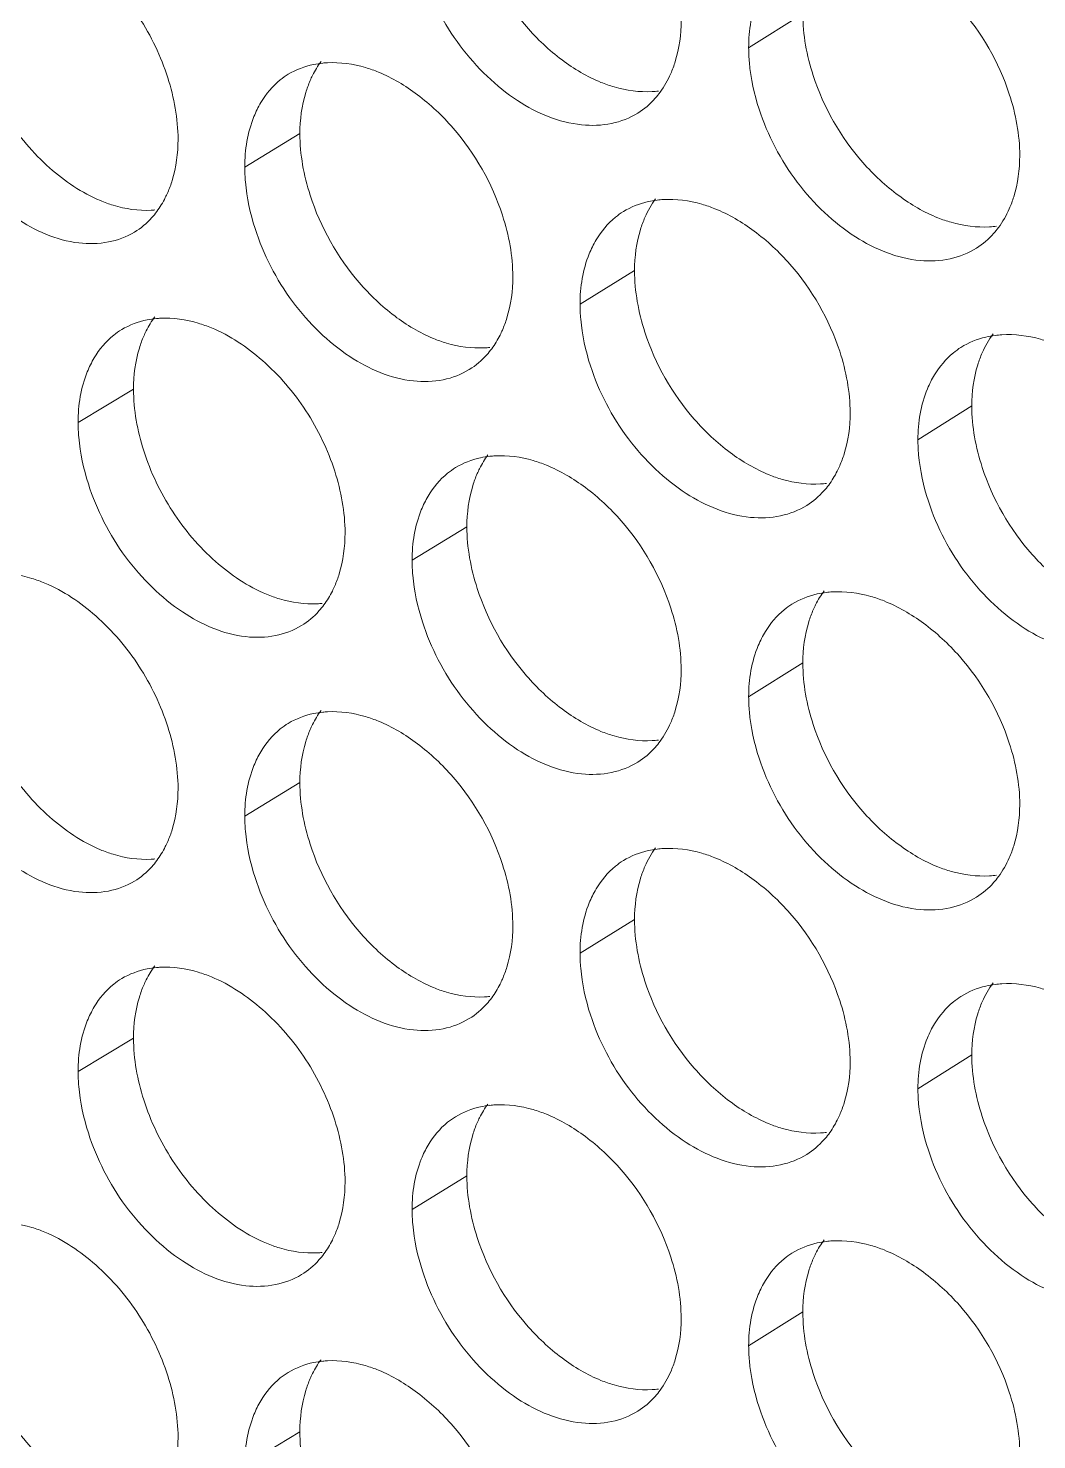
# Model space of a CAD drawing. Header units: millimetres. Extents: x 1177 to 4147, y 93 to 2194.
# Drawn here: x 2619.11 to 2631.35, y 989 to 1006.13 of the extents above; entities that cross this region are included whole.
import ezdxf

# ---------------------------------------------------------------- set-up
doc = ezdxf.new("R2010")
doc.units = ezdxf.units.MM
doc.header["$LTSCALE"] = 0.1
doc.layers.get('0').update_dxf_attribs({"lineweight": 13})
doc.layers.add('标注', color=251, linetype='Continuous', lineweight=9)

# ---------------------------------------------------------------- blocks, each defined once
blk = doc.blocks.new('02')
at = {"layer": '标注'}
for p, q in [((4524.143, 1028.845), (4523.204, 1028.26)), ((4515.425, 1026.77), (4514.47, 1026.191)), ((4521.226, 1024.396), (4520.281, 1023.814)), ((4512.541, 1022.341), (4511.58, 1021.765)), ((4512.541, 1022.341), (4511.58, 1021.765)), ((4527.071, 1022.05), (4526.138, 1021.463)), ((4518.32, 1019.954), (4517.37, 1019.374)), ((4518.32, 1019.954), (4517.37, 1019.374)), ((4524.143, 1017.595), (4523.204, 1017.01)), ((4524.143, 1017.595), (4523.204, 1017.01)), ((4515.425, 1015.52), (4514.47, 1014.941)), ((4521.226, 1013.146), (4520.281, 1012.564)), ((4512.541, 1011.091), (4511.58, 1010.515)), ((4527.071, 1010.8), (4526.138, 1010.213)), ((4518.32, 1008.704), (4517.37, 1008.124)), ((4524.143, 1006.345), (4523.204, 1005.76)), ((4515.425, 1004.27), (4514.47, 1003.691))]:
    blk.add_line(p, q, dxfattribs=at)
for centre, radius, start, end in [((4515.989, 1026.339), 1.662, 93.0207, 95.749), ((4521.439, 1029.162), 1.666, 273.2354, 276.9082), ((4512.763, 1027.08), 1.64, 272.8765, 275.2009), ((4521.82, 1023.951), 1.68, 93.2591, 96.8777), ((4527.279, 1026.84), 1.689, 273.4759, 277.4824), ((4513.09, 1021.918), 1.654, 92.9003, 95.1818), ((4513.09, 1021.918), 1.654, 92.9003, 95.1818), ((4527.696, 1021.584), 1.703, 93.4995, 97.4403), ((4518.536, 1024.711), 1.657, 273.1165, 276.3409), ((4518.899, 1019.516), 1.671, 93.1402, 96.3143), ((4518.899, 1019.516), 1.671, 93.1402, 96.3143), ((4524.353, 1022.376), 1.681, 273.3584, 276.8634), ((4524.753, 1017.135), 1.695, 93.382, 96.8256), ((4524.753, 1017.135), 1.695, 93.382, 96.8256), ((4515.644, 1020.267), 1.649, 272.9969, 275.7719), ((4515.644, 1020.267), 1.649, 272.9969, 275.7719), ((4515.989, 1015.089), 1.662, 93.0207, 95.749), ((4521.439, 1017.912), 1.666, 273.2354, 276.9082), ((4521.439, 1017.912), 1.666, 273.2354, 276.9082), ((4512.763, 1015.83), 1.64, 272.8765, 275.2009), ((4521.82, 1012.701), 1.68, 93.2591, 96.8777), ((4527.279, 1015.59), 1.689, 273.4759, 277.4824), ((4527.279, 1015.59), 1.689, 273.4759, 277.4824), ((4513.09, 1010.668), 1.654, 92.9003, 95.1818), ((4527.696, 1010.334), 1.703, 93.4995, 97.4403), ((4518.536, 1013.461), 1.657, 273.1165, 276.3409), ((4518.899, 1008.266), 1.671, 93.1402, 96.3143), ((4524.353, 1011.126), 1.681, 273.3584, 276.8634), ((4524.753, 1005.885), 1.695, 93.382, 96.8256), ((4515.644, 1009.017), 1.649, 272.9969, 275.7719), ((4515.989, 1003.839), 1.662, 93.0207, 95.749), ((4521.439, 1006.662), 1.666, 273.2354, 276.9082)]:
    blk.add_arc(centre, radius, start, end, dxfattribs=at)
for points, knots in [([(4518.32, 1031.204), (4518.32, 1030.844), (4518.495, 1029.905), (4519.114, 1028.81), (4519.933, 1028.038), (4520.403, 1027.757), (4520.644, 1027.659)], [0, 0, 0, 0, 0.243591, 0.634592, 0.824826, 1, 1, 1, 1]), ([(4513.313, 1026.67), (4513.313, 1027.031), (4513.172, 1027.78), (4512.681, 1028.813), (4511.946, 1029.674), (4511.327, 1030.094), (4511.004, 1030.229)], [0, 0, 0, 0, 0.243576, 0.505139, 0.763987, 1, 1, 1, 1]), ([(4527.903, 1026.388), (4527.903, 1026.749), (4527.725, 1027.688), (4527.096, 1028.778), (4526.268, 1029.545), (4525.793, 1029.823), (4525.55, 1029.92)], [0, 0, 0, 0, 0.242965, 0.633489, 0.824097, 1, 1, 1, 1]), ([(4517.549, 1029.557), (4517.695, 1029.106), (4518.028, 1028.46), (4518.651, 1027.757), (4519.316, 1027.216), (4520.081, 1026.891), (4520.822, 1026.917), (4521.144, 1027.04), (4521.283, 1027.126)], [0, 0, 0, 0, 0.284613, 0.426043, 0.561135, 0.798206, 0.902216, 1, 1, 1, 1]), ([(4523.494, 1029.391), (4523.447, 1029.313), (4523.27, 1028.962), (4523.204, 1028.56), (4523.204, 1028.26)], [0, 0, 0, 0, 0.233396, 1, 1, 1, 1]), ([(4509.669, 1029.17), (4509.669, 1028.809), (4509.808, 1028.06), (4510.296, 1027.026), (4511.027, 1026.164), (4511.644, 1025.743), (4511.966, 1025.608)], [0, 0, 0, 0, 0.243882, 0.505596, 0.764283, 1, 1, 1, 1]), ([(4524.143, 1028.845), (4524.143, 1028.484), (4524.32, 1027.546), (4524.944, 1026.454), (4525.769, 1025.686), (4526.243, 1025.407), (4526.485, 1025.31)], [0, 0, 0, 0, 0.243267, 0.6339, 0.824316, 1, 1, 1, 1]), ([(4521.853, 1027.81), (4521.883, 1027.878), (4521.992, 1028.173), (4522.034, 1028.491), (4522.034, 1028.73)], [0, 0, 0, 0, 0.236346, 1, 1, 1, 1]), ([(4523.204, 1028.26), (4523.204, 1028.173), (4523.221, 1027.812), (4523.3, 1027.455), (4523.385, 1027.194)], [0, 0, 0, 0, 0.239387, 1, 1, 1, 1]), ([(4515.823, 1027.993), (4515.769, 1027.987), (4515.56, 1027.956), (4515.358, 1027.879), (4515.224, 1027.798)], [0, 0, 0, 0, 0.257249, 1, 1, 1, 1]), ([(4515.791, 1028.018), (4515.735, 1027.943), (4515.67, 1027.834), (4515.616, 1027.72), (4515.604, 1027.69)], [0, 0, 0, 0, 0.743867, 1, 1, 1, 1]), ([(4516.789, 1027.835), (4516.715, 1027.865), (4516.43, 1027.966), (4516.123, 1028.01), (4515.901, 1027.999)], [0, 0, 0, 0, 0.265755, 1, 1, 1, 1]), ([(4515.224, 1027.798), (4515.176, 1027.769), (4514.988, 1027.637), (4514.837, 1027.456), (4514.748, 1027.307)], [0, 0, 0, 0, 0.24537, 1, 1, 1, 1]), ([(4515.604, 1027.69), (4515.574, 1027.622), (4515.466, 1027.327), (4515.425, 1027.009), (4515.425, 1026.77)], [0, 0, 0, 0, 0.235961, 1, 1, 1, 1]), ([(4519.116, 1024.287), (4519.116, 1024.648), (4518.939, 1025.587), (4518.318, 1026.681), (4517.499, 1027.454), (4517.029, 1027.737), (4516.789, 1027.835)], [0, 0, 0, 0, 0.243452, 0.63453, 0.824864, 1, 1, 1, 1]), ([(4520.644, 1027.659), (4520.718, 1027.629), (4521.004, 1027.529), (4521.311, 1027.486), (4521.533, 1027.499)], [0, 0, 0, 0, 0.265359, 1, 1, 1, 1]), ([(4508.88, 1027.528), (4509.023, 1027.078), (4509.35, 1026.433), (4509.962, 1025.727), (4510.615, 1025.183), (4511.366, 1024.848), (4512.099, 1024.862), (4512.418, 1024.979), (4512.556, 1025.062)], [0, 0, 0, 0, 0.285826, 0.427621, 0.562871, 0.799523, 0.902937, 1, 1, 1, 1]), ([(4521.283, 1027.126), (4521.395, 1027.195), (4521.532, 1027.313), (4521.643, 1027.451), (4521.669, 1027.488)], [0, 0, 0, 0, 0.744745, 1, 1, 1, 1]), ([(4514.748, 1027.307), (4514.702, 1027.23), (4514.532, 1026.882), (4514.47, 1026.487), (4514.47, 1026.191)], [0, 0, 0, 0, 0.232969, 1, 1, 1, 1]), ([(4523.385, 1027.194), (4523.532, 1026.741), (4523.869, 1026.095), (4524.5, 1025.395), (4525.173, 1024.857), (4525.946, 1024.537), (4526.693, 1024.571), (4527.017, 1024.698), (4527.156, 1024.786)], [0, 0, 0, 0, 0.283814, 0.425007, 0.559995, 0.797345, 0.901745, 1, 1, 1, 1]), ([(4513.134, 1025.751), (4513.164, 1025.818), (4513.272, 1026.113), (4513.313, 1026.431), (4513.313, 1026.67)], [0, 0, 0, 0, 0.235903, 1, 1, 1, 1]), ([(4515.425, 1026.77), (4515.425, 1026.409), (4515.6, 1025.47), (4516.216, 1024.374), (4517.032, 1023.6), (4517.5, 1023.317), (4517.74, 1023.219)], [0, 0, 0, 0, 0.243755, 0.63494, 0.825083, 1, 1, 1, 1]), ([(4514.47, 1026.191), (4514.47, 1026.105), (4514.487, 1025.743), (4514.564, 1025.386), (4514.648, 1025.124)], [0, 0, 0, 0, 0.239271, 1, 1, 1, 1]), ([(4527.721, 1025.467), (4527.752, 1025.535), (4527.861, 1025.83), (4527.903, 1026.148), (4527.903, 1026.388)], [0, 0, 0, 0, 0.236641, 1, 1, 1, 1]), ([(4512.944, 1025.418), (4513, 1025.495), (4513.067, 1025.605), (4513.121, 1025.72), (4513.134, 1025.751)], [0, 0, 0, 0, 0.743715, 1, 1, 1, 1]), ([(4511.966, 1025.608), (4512.039, 1025.578), (4512.321, 1025.476), (4512.625, 1025.431), (4512.845, 1025.442)], [0, 0, 0, 0, 0.265834, 1, 1, 1, 1]), ([(4512.556, 1025.062), (4512.668, 1025.13), (4512.806, 1025.245), (4512.917, 1025.382), (4512.944, 1025.418)], [0, 0, 0, 0, 0.744496, 1, 1, 1, 1]), ([(4521.032, 1025.418), (4520.984, 1025.389), (4520.798, 1025.256), (4520.648, 1025.075), (4520.56, 1024.927)], [0, 0, 0, 0, 0.245581, 1, 1, 1, 1]), ([(4521.619, 1025.618), (4521.566, 1025.612), (4521.361, 1025.577), (4521.163, 1025.499), (4521.032, 1025.418)], [0, 0, 0, 0, 0.256832, 1, 1, 1, 1]), ([(4522.619, 1025.468), (4522.544, 1025.498), (4522.257, 1025.598), (4521.947, 1025.64), (4521.724, 1025.628)], [0, 0, 0, 0, 0.26544, 1, 1, 1, 1]), ([(4524.963, 1021.931), (4524.963, 1022.291), (4524.785, 1023.23), (4524.159, 1024.322), (4523.334, 1025.091), (4522.86, 1025.371), (4522.619, 1025.468)], [0, 0, 0, 0, 0.243126, 0.633835, 0.824352, 1, 1, 1, 1]), ([(4521.406, 1025.318), (4521.376, 1025.25), (4521.267, 1024.954), (4521.226, 1024.636), (4521.226, 1024.396)], [0, 0, 0, 0, 0.236256, 1, 1, 1, 1]), ([(4526.485, 1025.31), (4526.56, 1025.281), (4526.848, 1025.182), (4527.158, 1025.141), (4527.381, 1025.154)], [0, 0, 0, 0, 0.265051, 1, 1, 1, 1]), ([(4514.648, 1025.124), (4514.793, 1024.673), (4515.124, 1024.027), (4515.744, 1023.324), (4516.404, 1022.782), (4517.165, 1022.453), (4517.903, 1022.475), (4518.224, 1022.596), (4518.362, 1022.681)], [0, 0, 0, 0, 0.285015, 0.426566, 0.56171, 0.798641, 0.902454, 1, 1, 1, 1]), ([(4520.56, 1024.927), (4520.514, 1024.849), (4520.344, 1024.502), (4520.281, 1024.109), (4520.281, 1023.814)], [0, 0, 0, 0, 0.233434, 1, 1, 1, 1]), ([(4527.156, 1024.786), (4527.265, 1024.855), (4527.399, 1024.97), (4527.507, 1025.105), (4527.534, 1025.141)], [0, 0, 0, 0, 0.745148, 1, 1, 1, 1]), ([(4518.936, 1023.366), (4518.965, 1023.434), (4519.074, 1023.729), (4519.116, 1024.047), (4519.116, 1024.287)], [0, 0, 0, 0, 0.236199, 1, 1, 1, 1]), ([(4521.226, 1024.396), (4521.226, 1024.036), (4521.402, 1023.097), (4522.024, 1022.004), (4522.845, 1021.233), (4523.318, 1020.953), (4523.559, 1020.856)], [0, 0, 0, 0, 0.243429, 0.634245, 0.824571, 1, 1, 1, 1]), ([(4520.281, 1023.814), (4520.281, 1023.727), (4520.299, 1023.366), (4520.377, 1023.009), (4520.461, 1022.747)], [0, 0, 0, 0, 0.239348, 1, 1, 1, 1]), ([(4512.941, 1023.565), (4512.887, 1023.56), (4512.676, 1023.53), (4512.472, 1023.454), (4512.336, 1023.373)], [0, 0, 0, 0, 0.257466, 1, 1, 1, 1]), ([(4512.941, 1023.565), (4512.887, 1023.56), (4512.676, 1023.53), (4512.472, 1023.454), (4512.336, 1023.373)], [0, 0, 0, 0, 0.257466, 1, 1, 1, 1]), ([(4512.909, 1023.593), (4512.852, 1023.517), (4512.786, 1023.407), (4512.732, 1023.292), (4512.719, 1023.262)], [0, 0, 0, 0, 0.743694, 1, 1, 1, 1]), ([(4512.909, 1023.593), (4512.852, 1023.517), (4512.786, 1023.407), (4512.732, 1023.292), (4512.719, 1023.262)], [0, 0, 0, 0, 0.743694, 1, 1, 1, 1]), ([(4513.891, 1023.404), (4513.817, 1023.434), (4513.533, 1023.536), (4513.228, 1023.581), (4513.007, 1023.569)], [0, 0, 0, 0, 0.265915, 1, 1, 1, 1]), ([(4513.891, 1023.404), (4513.817, 1023.434), (4513.533, 1023.536), (4513.228, 1023.581), (4513.007, 1023.569)], [0, 0, 0, 0, 0.265915, 1, 1, 1, 1]), ([(4512.336, 1023.373), (4512.288, 1023.344), (4512.099, 1023.213), (4511.948, 1023.031), (4511.859, 1022.882)], [0, 0, 0, 0, 0.245262, 1, 1, 1, 1]), ([(4512.336, 1023.373), (4512.288, 1023.344), (4512.099, 1023.213), (4511.948, 1023.031), (4511.859, 1022.882)], [0, 0, 0, 0, 0.245262, 1, 1, 1, 1]), ([(4512.719, 1023.262), (4512.69, 1023.194), (4512.582, 1022.899), (4512.541, 1022.581), (4512.541, 1022.341)], [0, 0, 0, 0, 0.235813, 1, 1, 1, 1]), ([(4512.719, 1023.262), (4512.69, 1023.194), (4512.582, 1022.899), (4512.541, 1022.581), (4512.541, 1022.341)], [0, 0, 0, 0, 0.235813, 1, 1, 1, 1]), ([(4516.208, 1019.85), (4516.208, 1020.211), (4516.067, 1020.96), (4515.574, 1021.991), (4514.836, 1022.851), (4514.214, 1023.27), (4513.891, 1023.404)], [0, 0, 0, 0, 0.243409, 0.504813, 0.763684, 1, 1, 1, 1]), ([(4516.208, 1019.85), (4516.208, 1020.211), (4516.067, 1020.96), (4515.574, 1021.991), (4514.836, 1022.851), (4514.214, 1023.27), (4513.891, 1023.404)], [0, 0, 0, 0, 0.243409, 0.504813, 0.763684, 1, 1, 1, 1]), ([(4517.74, 1023.219), (4517.814, 1023.188), (4518.098, 1023.088), (4518.405, 1023.044), (4518.626, 1023.057)], [0, 0, 0, 0, 0.265516, 1, 1, 1, 1]), ([(4518.75, 1023.041), (4518.805, 1023.116), (4518.87, 1023.224), (4518.923, 1023.337), (4518.936, 1023.366)], [0, 0, 0, 0, 0.744058, 1, 1, 1, 1]), ([(4527.475, 1023.273), (4527.422, 1023.266), (4527.215, 1023.229), (4527.016, 1023.148), (4526.884, 1023.065)], [0, 0, 0, 0, 0.256726, 1, 1, 1, 1]), ([(4528.493, 1023.129), (4528.417, 1023.159), (4528.127, 1023.257), (4527.816, 1023.298), (4527.592, 1023.284)], [0, 0, 0, 0, 0.265131, 1, 1, 1, 1]), ([(4518.362, 1022.681), (4518.475, 1022.75), (4518.612, 1022.867), (4518.723, 1023.005), (4518.75, 1023.041)], [0, 0, 0, 0, 0.744664, 1, 1, 1, 1]), ([(4526.884, 1023.065), (4526.838, 1023.036), (4526.659, 1022.907), (4526.513, 1022.733), (4526.427, 1022.591)], [0, 0, 0, 0, 0.246012, 1, 1, 1, 1]), ([(4527.253, 1022.973), (4527.223, 1022.904), (4527.113, 1022.609), (4527.071, 1022.29), (4527.071, 1022.05)], [0, 0, 0, 0, 0.236551, 1, 1, 1, 1]), ([(4511.859, 1022.882), (4511.813, 1022.805), (4511.643, 1022.457), (4511.58, 1022.062), (4511.58, 1021.765)], [0, 0, 0, 0, 0.232735, 1, 1, 1, 1]), ([(4511.859, 1022.882), (4511.813, 1022.805), (4511.643, 1022.457), (4511.58, 1022.062), (4511.58, 1021.765)], [0, 0, 0, 0, 0.232735, 1, 1, 1, 1]), ([(4520.461, 1022.747), (4520.608, 1022.295), (4520.943, 1021.649), (4521.57, 1020.947), (4522.239, 1020.408), (4523.008, 1020.086), (4523.752, 1020.116), (4524.075, 1020.241), (4524.214, 1020.327)], [0, 0, 0, 0, 0.284212, 0.425524, 0.560563, 0.797774, 0.901979, 1, 1, 1, 1]), ([(4526.427, 1022.591), (4526.379, 1022.513), (4526.203, 1022.163), (4526.138, 1021.763), (4526.138, 1021.463)], [0, 0, 0, 0, 0.233654, 1, 1, 1, 1]), ([(4512.541, 1022.341), (4512.541, 1021.98), (4512.681, 1021.232), (4513.171, 1020.199), (4513.905, 1019.338), (4514.524, 1018.919), (4514.847, 1018.785)], [0, 0, 0, 0, 0.243714, 0.505271, 0.763981, 1, 1, 1, 1]), ([(4512.541, 1022.341), (4512.541, 1021.98), (4512.681, 1021.232), (4513.171, 1020.199), (4513.905, 1019.338), (4514.524, 1018.919), (4514.847, 1018.785)], [0, 0, 0, 0, 0.243714, 0.505271, 0.763981, 1, 1, 1, 1]), ([(4527.071, 1022.05), (4527.071, 1021.69), (4527.249, 1020.752), (4527.876, 1019.66), (4528.704, 1018.895), (4529.179, 1018.617), (4529.422, 1018.521)], [0, 0, 0, 0, 0.243106, 0.633556, 0.824063, 1, 1, 1, 1]), ([(4511.58, 1021.765), (4511.58, 1021.679), (4511.597, 1021.317), (4511.675, 1020.96), (4511.758, 1020.698)], [0, 0, 0, 0, 0.239233, 1, 1, 1, 1]), ([(4511.58, 1021.765), (4511.58, 1021.679), (4511.597, 1021.317), (4511.675, 1020.96), (4511.758, 1020.698)], [0, 0, 0, 0, 0.239233, 1, 1, 1, 1]), ([(4524.782, 1021.01), (4524.812, 1021.078), (4524.921, 1021.373), (4524.963, 1021.691), (4524.963, 1021.931)], [0, 0, 0, 0, 0.236494, 1, 1, 1, 1]), ([(4526.138, 1021.463), (4526.138, 1021.377), (4526.155, 1021.016), (4526.234, 1020.659), (4526.319, 1020.397)], [0, 0, 0, 0, 0.239426, 1, 1, 1, 1]), ([(4518.715, 1021.177), (4518.662, 1021.171), (4518.455, 1021.138), (4518.255, 1021.061), (4518.122, 1020.98)], [0, 0, 0, 0, 0.257038, 1, 1, 1, 1]), ([(4518.715, 1021.177), (4518.662, 1021.171), (4518.455, 1021.138), (4518.255, 1021.061), (4518.122, 1020.98)], [0, 0, 0, 0, 0.257038, 1, 1, 1, 1]), ([(4518.684, 1021.2), (4518.63, 1021.125), (4518.565, 1021.018), (4518.512, 1020.905), (4518.499, 1020.876)], [0, 0, 0, 0, 0.744038, 1, 1, 1, 1]), ([(4518.684, 1021.2), (4518.63, 1021.125), (4518.565, 1021.018), (4518.512, 1020.905), (4518.499, 1020.876)], [0, 0, 0, 0, 0.744038, 1, 1, 1, 1]), ([(4519.698, 1021.023), (4519.624, 1021.053), (4519.338, 1021.154), (4519.03, 1021.197), (4518.807, 1021.185)], [0, 0, 0, 0, 0.265596, 1, 1, 1, 1]), ([(4519.698, 1021.023), (4519.624, 1021.053), (4519.338, 1021.154), (4519.03, 1021.197), (4518.807, 1021.185)], [0, 0, 0, 0, 0.265596, 1, 1, 1, 1]), ([(4522.034, 1017.48), (4522.034, 1017.841), (4521.856, 1018.78), (4521.233, 1019.873), (4520.411, 1020.644), (4519.939, 1020.925), (4519.698, 1021.023)], [0, 0, 0, 0, 0.243289, 0.634182, 0.824608, 1, 1, 1, 1]), ([(4522.034, 1017.48), (4522.034, 1017.841), (4521.856, 1018.78), (4521.233, 1019.873), (4520.411, 1020.644), (4519.939, 1020.925), (4519.698, 1021.023)], [0, 0, 0, 0, 0.243289, 0.634182, 0.824608, 1, 1, 1, 1]), ([(4524.591, 1020.679), (4524.647, 1020.755), (4524.714, 1020.864), (4524.769, 1020.98), (4524.782, 1021.01)], [0, 0, 0, 0, 0.744156, 1, 1, 1, 1]), ([(4518.122, 1020.98), (4518.074, 1020.95), (4517.887, 1020.818), (4517.737, 1020.637), (4517.649, 1020.488)], [0, 0, 0, 0, 0.245477, 1, 1, 1, 1]), ([(4518.122, 1020.98), (4518.074, 1020.95), (4517.887, 1020.818), (4517.737, 1020.637), (4517.649, 1020.488)], [0, 0, 0, 0, 0.245477, 1, 1, 1, 1]), ([(4518.499, 1020.876), (4518.469, 1020.808), (4518.361, 1020.512), (4518.32, 1020.194), (4518.32, 1019.954)], [0, 0, 0, 0, 0.236109, 1, 1, 1, 1]), ([(4518.499, 1020.876), (4518.469, 1020.808), (4518.361, 1020.512), (4518.32, 1020.194), (4518.32, 1019.954)], [0, 0, 0, 0, 0.236109, 1, 1, 1, 1]), ([(4523.559, 1020.856), (4523.633, 1020.826), (4523.92, 1020.727), (4524.229, 1020.685), (4524.452, 1020.698)], [0, 0, 0, 0, 0.265204, 1, 1, 1, 1]), ([(4511.758, 1020.698), (4511.902, 1020.247), (4512.231, 1019.602), (4512.847, 1018.897), (4513.504, 1018.354), (4514.26, 1018.022), (4514.996, 1018.04), (4515.316, 1018.159), (4515.454, 1018.243)], [0, 0, 0, 0, 0.28542, 0.427092, 0.562289, 0.79908, 0.902694, 1, 1, 1, 1]), ([(4511.758, 1020.698), (4511.902, 1020.247), (4512.231, 1019.602), (4512.847, 1018.897), (4513.504, 1018.354), (4514.26, 1018.022), (4514.996, 1018.04), (4515.316, 1018.159), (4515.454, 1018.243)], [0, 0, 0, 0, 0.28542, 0.427092, 0.562289, 0.79908, 0.902694, 1, 1, 1, 1]), ([(4524.214, 1020.327), (4524.323, 1020.395), (4524.456, 1020.51), (4524.565, 1020.644), (4524.591, 1020.679)], [0, 0, 0, 0, 0.745099, 1, 1, 1, 1]), ([(4517.649, 1020.488), (4517.603, 1020.411), (4517.433, 1020.064), (4517.37, 1019.67), (4517.37, 1019.374)], [0, 0, 0, 0, 0.233202, 1, 1, 1, 1]), ([(4517.649, 1020.488), (4517.603, 1020.411), (4517.433, 1020.064), (4517.37, 1019.67), (4517.37, 1019.374)], [0, 0, 0, 0, 0.233202, 1, 1, 1, 1]), ([(4526.319, 1020.397), (4526.467, 1019.945), (4526.807, 1019.298), (4527.441, 1018.599), (4528.118, 1018.062), (4528.895, 1017.746), (4529.645, 1017.784), (4529.97, 1017.913), (4530.11, 1018.002)], [0, 0, 0, 0, 0.283418, 0.424493, 0.559431, 0.79692, 0.901513, 1, 1, 1, 1]), ([(4516.029, 1018.93), (4516.059, 1018.998), (4516.167, 1019.293), (4516.208, 1019.61), (4516.208, 1019.85)], [0, 0, 0, 0, 0.236051, 1, 1, 1, 1]), ([(4516.029, 1018.93), (4516.059, 1018.998), (4516.167, 1019.293), (4516.208, 1019.61), (4516.208, 1019.85)], [0, 0, 0, 0, 0.236051, 1, 1, 1, 1]), ([(4518.32, 1019.954), (4518.32, 1019.594), (4518.495, 1018.655), (4519.114, 1017.56), (4519.933, 1016.788), (4520.403, 1016.507), (4520.644, 1016.409)], [0, 0, 0, 0, 0.243591, 0.634592, 0.824826, 1, 1, 1, 1]), ([(4518.32, 1019.954), (4518.32, 1019.594), (4518.495, 1018.655), (4519.114, 1017.56), (4519.933, 1016.788), (4520.403, 1016.507), (4520.644, 1016.409)], [0, 0, 0, 0, 0.243591, 0.634592, 0.824826, 1, 1, 1, 1]), ([(4517.37, 1019.374), (4517.37, 1019.287), (4517.387, 1018.926), (4517.465, 1018.569), (4517.549, 1018.307)], [0, 0, 0, 0, 0.23931, 1, 1, 1, 1]), ([(4517.37, 1019.374), (4517.37, 1019.287), (4517.387, 1018.926), (4517.465, 1018.569), (4517.549, 1018.307)], [0, 0, 0, 0, 0.23931, 1, 1, 1, 1]), ([(4511.004, 1018.979), (4510.93, 1019.01), (4510.648, 1019.112), (4510.343, 1019.158), (4510.123, 1019.147)], [0, 0, 0, 0, 0.266077, 1, 1, 1, 1]), ([(4513.313, 1015.42), (4513.313, 1015.781), (4513.172, 1016.53), (4512.681, 1017.563), (4511.946, 1018.424), (4511.327, 1018.844), (4511.004, 1018.979)], [0, 0, 0, 0, 0.243576, 0.505139, 0.763987, 1, 1, 1, 1]), ([(4515.841, 1018.601), (4515.897, 1018.677), (4515.963, 1018.786), (4516.016, 1018.9), (4516.029, 1018.93)], [0, 0, 0, 0, 0.743887, 1, 1, 1, 1]), ([(4515.841, 1018.601), (4515.897, 1018.677), (4515.963, 1018.786), (4516.016, 1018.9), (4516.029, 1018.93)], [0, 0, 0, 0, 0.743887, 1, 1, 1, 1]), ([(4524.551, 1018.818), (4524.497, 1018.812), (4524.288, 1018.776), (4524.086, 1018.697), (4523.953, 1018.613)], [0, 0, 0, 0, 0.256955, 1, 1, 1, 1]), ([(4524.551, 1018.818), (4524.497, 1018.812), (4524.288, 1018.776), (4524.086, 1018.697), (4523.953, 1018.613)], [0, 0, 0, 0, 0.256955, 1, 1, 1, 1]), ([(4524.514, 1018.847), (4524.458, 1018.771), (4524.391, 1018.662), (4524.337, 1018.546), (4524.324, 1018.517)], [0, 0, 0, 0, 0.744132, 1, 1, 1, 1]), ([(4524.514, 1018.847), (4524.458, 1018.771), (4524.391, 1018.662), (4524.337, 1018.546), (4524.324, 1018.517)], [0, 0, 0, 0, 0.744132, 1, 1, 1, 1]), ([(4525.55, 1018.67), (4525.475, 1018.7), (4525.187, 1018.799), (4524.876, 1018.841), (4524.653, 1018.827)], [0, 0, 0, 0, 0.265285, 1, 1, 1, 1]), ([(4525.55, 1018.67), (4525.475, 1018.7), (4525.187, 1018.799), (4524.876, 1018.841), (4524.653, 1018.827)], [0, 0, 0, 0, 0.265285, 1, 1, 1, 1]), ([(4514.847, 1018.785), (4514.921, 1018.755), (4515.204, 1018.653), (4515.51, 1018.609), (4515.73, 1018.621)], [0, 0, 0, 0, 0.265674, 1, 1, 1, 1]), ([(4514.847, 1018.785), (4514.921, 1018.755), (4515.204, 1018.653), (4515.51, 1018.609), (4515.73, 1018.621)], [0, 0, 0, 0, 0.265674, 1, 1, 1, 1]), ([(4515.454, 1018.243), (4515.566, 1018.311), (4515.703, 1018.428), (4515.814, 1018.565), (4515.841, 1018.601)], [0, 0, 0, 0, 0.744581, 1, 1, 1, 1]), ([(4515.454, 1018.243), (4515.566, 1018.311), (4515.703, 1018.428), (4515.814, 1018.565), (4515.841, 1018.601)], [0, 0, 0, 0, 0.744581, 1, 1, 1, 1]), ([(4523.953, 1018.613), (4523.907, 1018.584), (4523.727, 1018.456), (4523.581, 1018.283), (4523.494, 1018.141)], [0, 0, 0, 0, 0.245938, 1, 1, 1, 1]), ([(4523.953, 1018.613), (4523.907, 1018.584), (4523.727, 1018.456), (4523.581, 1018.283), (4523.494, 1018.141)], [0, 0, 0, 0, 0.245938, 1, 1, 1, 1]), ([(4527.903, 1015.138), (4527.903, 1015.499), (4527.725, 1016.438), (4527.096, 1017.528), (4526.268, 1018.295), (4525.793, 1018.573), (4525.55, 1018.67)], [0, 0, 0, 0, 0.242965, 0.633489, 0.824097, 1, 1, 1, 1]), ([(4527.903, 1015.138), (4527.903, 1015.499), (4527.725, 1016.438), (4527.096, 1017.528), (4526.268, 1018.295), (4525.793, 1018.573), (4525.55, 1018.67)], [0, 0, 0, 0, 0.242965, 0.633489, 0.824097, 1, 1, 1, 1]), ([(4524.324, 1018.517), (4524.294, 1018.449), (4524.185, 1018.153), (4524.143, 1017.835), (4524.143, 1017.595)], [0, 0, 0, 0, 0.236404, 1, 1, 1, 1]), ([(4524.324, 1018.517), (4524.294, 1018.449), (4524.185, 1018.153), (4524.143, 1017.835), (4524.143, 1017.595)], [0, 0, 0, 0, 0.236404, 1, 1, 1, 1]), ([(4517.549, 1018.307), (4517.695, 1017.856), (4518.028, 1017.21), (4518.651, 1016.507), (4519.316, 1015.966), (4520.081, 1015.641), (4520.822, 1015.667), (4521.144, 1015.79), (4521.283, 1015.876)], [0, 0, 0, 0, 0.284613, 0.426043, 0.561135, 0.798206, 0.902216, 1, 1, 1, 1]), ([(4517.549, 1018.307), (4517.695, 1017.856), (4518.028, 1017.21), (4518.651, 1016.507), (4519.316, 1015.966), (4520.081, 1015.641), (4520.822, 1015.667), (4521.144, 1015.79), (4521.283, 1015.876)], [0, 0, 0, 0, 0.284613, 0.426043, 0.561135, 0.798206, 0.902216, 1, 1, 1, 1]), ([(4523.494, 1018.141), (4523.447, 1018.063), (4523.27, 1017.712), (4523.204, 1017.31), (4523.204, 1017.01)], [0, 0, 0, 0, 0.233396, 1, 1, 1, 1]), ([(4523.494, 1018.141), (4523.447, 1018.063), (4523.27, 1017.712), (4523.204, 1017.31), (4523.204, 1017.01)], [0, 0, 0, 0, 0.233396, 1, 1, 1, 1]), ([(4509.669, 1017.92), (4509.669, 1017.559), (4509.808, 1016.81), (4510.296, 1015.776), (4511.027, 1014.914), (4511.644, 1014.493), (4511.966, 1014.358)], [0, 0, 0, 0, 0.243882, 0.505596, 0.764283, 1, 1, 1, 1]), ([(4524.143, 1017.595), (4524.143, 1017.234), (4524.32, 1016.296), (4524.944, 1015.204), (4525.769, 1014.436), (4526.243, 1014.157), (4526.485, 1014.06)], [0, 0, 0, 0, 0.243267, 0.6339, 0.824316, 1, 1, 1, 1]), ([(4524.143, 1017.595), (4524.143, 1017.234), (4524.32, 1016.296), (4524.944, 1015.204), (4525.769, 1014.436), (4526.243, 1014.157), (4526.485, 1014.06)], [0, 0, 0, 0, 0.243267, 0.6339, 0.824316, 1, 1, 1, 1]), ([(4521.853, 1016.56), (4521.883, 1016.628), (4521.992, 1016.923), (4522.034, 1017.241), (4522.034, 1017.48)], [0, 0, 0, 0, 0.236346, 1, 1, 1, 1]), ([(4521.853, 1016.56), (4521.883, 1016.628), (4521.992, 1016.923), (4522.034, 1017.241), (4522.034, 1017.48)], [0, 0, 0, 0, 0.236346, 1, 1, 1, 1]), ([(4523.204, 1017.01), (4523.204, 1016.923), (4523.221, 1016.562), (4523.3, 1016.205), (4523.385, 1015.944)], [0, 0, 0, 0, 0.239387, 1, 1, 1, 1]), ([(4523.204, 1017.01), (4523.204, 1016.923), (4523.221, 1016.562), (4523.3, 1016.205), (4523.385, 1015.944)], [0, 0, 0, 0, 0.239387, 1, 1, 1, 1]), ([(4515.823, 1016.743), (4515.769, 1016.737), (4515.56, 1016.706), (4515.358, 1016.629), (4515.224, 1016.548)], [0, 0, 0, 0, 0.257249, 1, 1, 1, 1]), ([(4515.791, 1016.768), (4515.735, 1016.693), (4515.67, 1016.584), (4515.616, 1016.47), (4515.604, 1016.44)], [0, 0, 0, 0, 0.743867, 1, 1, 1, 1]), ([(4516.789, 1016.585), (4516.715, 1016.615), (4516.43, 1016.716), (4516.123, 1016.76), (4515.901, 1016.749)], [0, 0, 0, 0, 0.265755, 1, 1, 1, 1]), ([(4515.224, 1016.548), (4515.176, 1016.519), (4514.988, 1016.387), (4514.837, 1016.206), (4514.748, 1016.057)], [0, 0, 0, 0, 0.24537, 1, 1, 1, 1]), ([(4515.604, 1016.44), (4515.574, 1016.372), (4515.466, 1016.077), (4515.425, 1015.759), (4515.425, 1015.52)], [0, 0, 0, 0, 0.235961, 1, 1, 1, 1]), ([(4519.116, 1013.037), (4519.116, 1013.398), (4518.939, 1014.337), (4518.318, 1015.431), (4517.499, 1016.204), (4517.029, 1016.487), (4516.789, 1016.585)], [0, 0, 0, 0, 0.243452, 0.63453, 0.824864, 1, 1, 1, 1]), ([(4520.644, 1016.409), (4520.718, 1016.379), (4521.004, 1016.279), (4521.311, 1016.236), (4521.533, 1016.249)], [0, 0, 0, 0, 0.265359, 1, 1, 1, 1]), ([(4520.644, 1016.409), (4520.718, 1016.379), (4521.004, 1016.279), (4521.311, 1016.236), (4521.533, 1016.249)], [0, 0, 0, 0, 0.265359, 1, 1, 1, 1]), ([(4508.88, 1016.278), (4509.023, 1015.828), (4509.35, 1015.183), (4509.962, 1014.477), (4510.615, 1013.933), (4511.366, 1013.598), (4512.099, 1013.612), (4512.418, 1013.729), (4512.556, 1013.812)], [0, 0, 0, 0, 0.285826, 0.427621, 0.562871, 0.799523, 0.902937, 1, 1, 1, 1]), ([(4521.283, 1015.876), (4521.395, 1015.945), (4521.532, 1016.063), (4521.643, 1016.201), (4521.669, 1016.238)], [0, 0, 0, 0, 0.744745, 1, 1, 1, 1]), ([(4521.283, 1015.876), (4521.395, 1015.945), (4521.532, 1016.063), (4521.643, 1016.201), (4521.669, 1016.238)], [0, 0, 0, 0, 0.744745, 1, 1, 1, 1]), ([(4514.748, 1016.057), (4514.702, 1015.98), (4514.532, 1015.632), (4514.47, 1015.237), (4514.47, 1014.941)], [0, 0, 0, 0, 0.232969, 1, 1, 1, 1]), ([(4523.385, 1015.944), (4523.532, 1015.491), (4523.869, 1014.845), (4524.5, 1014.145), (4525.173, 1013.607), (4525.946, 1013.287), (4526.693, 1013.321), (4527.017, 1013.448), (4527.156, 1013.536)], [0, 0, 0, 0, 0.283814, 0.425007, 0.559995, 0.797345, 0.901745, 1, 1, 1, 1]), ([(4523.385, 1015.944), (4523.532, 1015.491), (4523.869, 1014.845), (4524.5, 1014.145), (4525.173, 1013.607), (4525.946, 1013.287), (4526.693, 1013.321), (4527.017, 1013.448), (4527.156, 1013.536)], [0, 0, 0, 0, 0.283814, 0.425007, 0.559995, 0.797345, 0.901745, 1, 1, 1, 1]), ([(4513.134, 1014.501), (4513.164, 1014.568), (4513.272, 1014.863), (4513.313, 1015.181), (4513.313, 1015.42)], [0, 0, 0, 0, 0.235903, 1, 1, 1, 1]), ([(4515.425, 1015.52), (4515.425, 1015.159), (4515.6, 1014.22), (4516.216, 1013.124), (4517.032, 1012.35), (4517.5, 1012.067), (4517.74, 1011.969)], [0, 0, 0, 0, 0.243755, 0.63494, 0.825083, 1, 1, 1, 1]), ([(4527.721, 1014.217), (4527.752, 1014.285), (4527.861, 1014.58), (4527.903, 1014.898), (4527.903, 1015.138)], [0, 0, 0, 0, 0.236641, 1, 1, 1, 1]), ([(4527.721, 1014.217), (4527.752, 1014.285), (4527.861, 1014.58), (4527.903, 1014.898), (4527.903, 1015.138)], [0, 0, 0, 0, 0.236641, 1, 1, 1, 1]), ([(4514.47, 1014.941), (4514.47, 1014.855), (4514.487, 1014.493), (4514.564, 1014.136), (4514.648, 1013.874)], [0, 0, 0, 0, 0.239271, 1, 1, 1, 1]), ([(4512.944, 1014.168), (4513, 1014.245), (4513.067, 1014.355), (4513.121, 1014.47), (4513.134, 1014.501)], [0, 0, 0, 0, 0.743715, 1, 1, 1, 1]), ([(4511.966, 1014.358), (4512.039, 1014.328), (4512.321, 1014.226), (4512.625, 1014.181), (4512.845, 1014.192)], [0, 0, 0, 0, 0.265834, 1, 1, 1, 1]), ([(4512.556, 1013.812), (4512.668, 1013.88), (4512.806, 1013.995), (4512.917, 1014.132), (4512.944, 1014.168)], [0, 0, 0, 0, 0.744496, 1, 1, 1, 1]), ([(4521.032, 1014.168), (4520.984, 1014.139), (4520.798, 1014.006), (4520.648, 1013.825), (4520.56, 1013.677)], [0, 0, 0, 0, 0.245581, 1, 1, 1, 1]), ([(4521.619, 1014.368), (4521.566, 1014.362), (4521.361, 1014.327), (4521.163, 1014.249), (4521.032, 1014.168)], [0, 0, 0, 0, 0.256832, 1, 1, 1, 1]), ([(4522.619, 1014.218), (4522.544, 1014.248), (4522.257, 1014.348), (4521.947, 1014.39), (4521.724, 1014.378)], [0, 0, 0, 0, 0.26544, 1, 1, 1, 1]), ([(4524.963, 1010.681), (4524.963, 1011.041), (4524.785, 1011.98), (4524.159, 1013.072), (4523.334, 1013.841), (4522.86, 1014.121), (4522.619, 1014.218)], [0, 0, 0, 0, 0.243126, 0.633835, 0.824352, 1, 1, 1, 1]), ([(4521.406, 1014.068), (4521.376, 1014), (4521.267, 1013.704), (4521.226, 1013.386), (4521.226, 1013.146)], [0, 0, 0, 0, 0.236256, 1, 1, 1, 1]), ([(4526.485, 1014.06), (4526.56, 1014.031), (4526.848, 1013.932), (4527.158, 1013.891), (4527.381, 1013.904)], [0, 0, 0, 0, 0.265051, 1, 1, 1, 1]), ([(4526.485, 1014.06), (4526.56, 1014.031), (4526.848, 1013.932), (4527.158, 1013.891), (4527.381, 1013.904)], [0, 0, 0, 0, 0.265051, 1, 1, 1, 1]), ([(4514.648, 1013.874), (4514.793, 1013.423), (4515.124, 1012.777), (4515.744, 1012.074), (4516.404, 1011.532), (4517.165, 1011.203), (4517.903, 1011.225), (4518.224, 1011.346), (4518.362, 1011.431)], [0, 0, 0, 0, 0.285015, 0.426566, 0.56171, 0.798641, 0.902454, 1, 1, 1, 1]), ([(4520.56, 1013.677), (4520.514, 1013.599), (4520.344, 1013.252), (4520.281, 1012.859), (4520.281, 1012.564)], [0, 0, 0, 0, 0.233434, 1, 1, 1, 1]), ([(4527.156, 1013.536), (4527.265, 1013.605), (4527.399, 1013.72), (4527.507, 1013.855), (4527.534, 1013.891)], [0, 0, 0, 0, 0.745148, 1, 1, 1, 1]), ([(4527.156, 1013.536), (4527.265, 1013.605), (4527.399, 1013.72), (4527.507, 1013.855), (4527.534, 1013.891)], [0, 0, 0, 0, 0.745148, 1, 1, 1, 1]), ([(4518.936, 1012.116), (4518.965, 1012.184), (4519.074, 1012.479), (4519.116, 1012.797), (4519.116, 1013.037)], [0, 0, 0, 0, 0.236199, 1, 1, 1, 1]), ([(4521.226, 1013.146), (4521.226, 1012.786), (4521.402, 1011.847), (4522.024, 1010.754), (4522.845, 1009.983), (4523.318, 1009.703), (4523.559, 1009.606)], [0, 0, 0, 0, 0.243429, 0.634245, 0.824571, 1, 1, 1, 1]), ([(4520.281, 1012.564), (4520.281, 1012.477), (4520.299, 1012.116), (4520.377, 1011.759), (4520.461, 1011.497)], [0, 0, 0, 0, 0.239348, 1, 1, 1, 1]), ([(4512.941, 1012.315), (4512.887, 1012.31), (4512.676, 1012.28), (4512.472, 1012.204), (4512.336, 1012.123)], [0, 0, 0, 0, 0.257466, 1, 1, 1, 1]), ([(4512.909, 1012.343), (4512.852, 1012.267), (4512.786, 1012.157), (4512.732, 1012.042), (4512.719, 1012.012)], [0, 0, 0, 0, 0.743694, 1, 1, 1, 1]), ([(4513.891, 1012.154), (4513.817, 1012.184), (4513.533, 1012.286), (4513.228, 1012.331), (4513.007, 1012.319)], [0, 0, 0, 0, 0.265915, 1, 1, 1, 1]), ([(4512.336, 1012.123), (4512.288, 1012.094), (4512.099, 1011.963), (4511.948, 1011.781), (4511.859, 1011.632)], [0, 0, 0, 0, 0.245262, 1, 1, 1, 1]), ([(4512.719, 1012.012), (4512.69, 1011.944), (4512.582, 1011.649), (4512.541, 1011.331), (4512.541, 1011.091)], [0, 0, 0, 0, 0.235813, 1, 1, 1, 1]), ([(4516.208, 1008.6), (4516.208, 1008.961), (4516.067, 1009.71), (4515.574, 1010.741), (4514.836, 1011.601), (4514.214, 1012.02), (4513.891, 1012.154)], [0, 0, 0, 0, 0.243409, 0.504813, 0.763684, 1, 1, 1, 1]), ([(4517.74, 1011.969), (4517.814, 1011.938), (4518.098, 1011.838), (4518.405, 1011.794), (4518.626, 1011.807)], [0, 0, 0, 0, 0.265516, 1, 1, 1, 1]), ([(4518.75, 1011.791), (4518.805, 1011.866), (4518.87, 1011.974), (4518.923, 1012.087), (4518.936, 1012.116)], [0, 0, 0, 0, 0.744058, 1, 1, 1, 1]), ([(4527.475, 1012.023), (4527.422, 1012.016), (4527.215, 1011.979), (4527.016, 1011.898), (4526.884, 1011.815)], [0, 0, 0, 0, 0.256726, 1, 1, 1, 1]), ([(4528.493, 1011.879), (4528.417, 1011.909), (4528.127, 1012.007), (4527.816, 1012.048), (4527.592, 1012.034)], [0, 0, 0, 0, 0.265131, 1, 1, 1, 1]), ([(4518.362, 1011.431), (4518.475, 1011.5), (4518.612, 1011.617), (4518.723, 1011.755), (4518.75, 1011.791)], [0, 0, 0, 0, 0.744664, 1, 1, 1, 1]), ([(4526.884, 1011.815), (4526.838, 1011.786), (4526.659, 1011.657), (4526.513, 1011.483), (4526.427, 1011.341)], [0, 0, 0, 0, 0.246012, 1, 1, 1, 1]), ([(4527.253, 1011.723), (4527.223, 1011.654), (4527.113, 1011.359), (4527.071, 1011.04), (4527.071, 1010.8)], [0, 0, 0, 0, 0.236551, 1, 1, 1, 1]), ([(4511.859, 1011.632), (4511.813, 1011.555), (4511.643, 1011.207), (4511.58, 1010.812), (4511.58, 1010.515)], [0, 0, 0, 0, 0.232735, 1, 1, 1, 1]), ([(4520.461, 1011.497), (4520.608, 1011.045), (4520.943, 1010.399), (4521.57, 1009.697), (4522.239, 1009.158), (4523.008, 1008.836), (4523.752, 1008.866), (4524.075, 1008.991), (4524.214, 1009.077)], [0, 0, 0, 0, 0.284212, 0.425524, 0.560563, 0.797774, 0.901979, 1, 1, 1, 1]), ([(4526.427, 1011.341), (4526.379, 1011.263), (4526.203, 1010.913), (4526.138, 1010.513), (4526.138, 1010.213)], [0, 0, 0, 0, 0.233654, 1, 1, 1, 1]), ([(4512.541, 1011.091), (4512.541, 1010.73), (4512.681, 1009.982), (4513.171, 1008.949), (4513.905, 1008.088), (4514.524, 1007.669), (4514.847, 1007.535)], [0, 0, 0, 0, 0.243714, 0.505271, 0.763981, 1, 1, 1, 1]), ([(4527.071, 1010.8), (4527.071, 1010.44), (4527.249, 1009.502), (4527.876, 1008.41), (4528.704, 1007.645), (4529.179, 1007.367), (4529.422, 1007.271)], [0, 0, 0, 0, 0.243106, 0.633556, 0.824063, 1, 1, 1, 1]), ([(4511.58, 1010.515), (4511.58, 1010.429), (4511.597, 1010.067), (4511.675, 1009.71), (4511.758, 1009.448)], [0, 0, 0, 0, 0.239233, 1, 1, 1, 1]), ([(4524.782, 1009.76), (4524.812, 1009.828), (4524.921, 1010.123), (4524.963, 1010.441), (4524.963, 1010.681)], [0, 0, 0, 0, 0.236494, 1, 1, 1, 1]), ([(4526.138, 1010.213), (4526.138, 1010.127), (4526.155, 1009.766), (4526.234, 1009.409), (4526.319, 1009.147)], [0, 0, 0, 0, 0.239426, 1, 1, 1, 1]), ([(4518.715, 1009.927), (4518.662, 1009.921), (4518.455, 1009.888), (4518.255, 1009.811), (4518.122, 1009.73)], [0, 0, 0, 0, 0.257038, 1, 1, 1, 1]), ([(4518.684, 1009.95), (4518.63, 1009.875), (4518.565, 1009.768), (4518.512, 1009.655), (4518.499, 1009.626)], [0, 0, 0, 0, 0.744038, 1, 1, 1, 1]), ([(4519.698, 1009.773), (4519.624, 1009.803), (4519.338, 1009.904), (4519.03, 1009.947), (4518.807, 1009.935)], [0, 0, 0, 0, 0.265596, 1, 1, 1, 1]), ([(4522.034, 1006.23), (4522.034, 1006.591), (4521.856, 1007.53), (4521.233, 1008.623), (4520.411, 1009.394), (4519.939, 1009.675), (4519.698, 1009.773)], [0, 0, 0, 0, 0.243289, 0.634182, 0.824608, 1, 1, 1, 1]), ([(4524.591, 1009.429), (4524.647, 1009.505), (4524.714, 1009.614), (4524.769, 1009.73), (4524.782, 1009.76)], [0, 0, 0, 0, 0.744156, 1, 1, 1, 1]), ([(4518.122, 1009.73), (4518.074, 1009.7), (4517.887, 1009.568), (4517.737, 1009.387), (4517.649, 1009.238)], [0, 0, 0, 0, 0.245477, 1, 1, 1, 1]), ([(4518.499, 1009.626), (4518.469, 1009.558), (4518.361, 1009.262), (4518.32, 1008.944), (4518.32, 1008.704)], [0, 0, 0, 0, 0.236109, 1, 1, 1, 1]), ([(4523.559, 1009.606), (4523.633, 1009.576), (4523.92, 1009.477), (4524.229, 1009.435), (4524.452, 1009.448)], [0, 0, 0, 0, 0.265204, 1, 1, 1, 1]), ([(4511.758, 1009.448), (4511.902, 1008.997), (4512.231, 1008.352), (4512.847, 1007.647), (4513.504, 1007.104), (4514.26, 1006.772), (4514.996, 1006.79), (4515.316, 1006.909), (4515.454, 1006.993)], [0, 0, 0, 0, 0.28542, 0.427092, 0.562289, 0.79908, 0.902694, 1, 1, 1, 1]), ([(4524.214, 1009.077), (4524.323, 1009.145), (4524.456, 1009.26), (4524.565, 1009.394), (4524.591, 1009.429)], [0, 0, 0, 0, 0.745099, 1, 1, 1, 1]), ([(4517.649, 1009.238), (4517.603, 1009.161), (4517.433, 1008.814), (4517.37, 1008.42), (4517.37, 1008.124)], [0, 0, 0, 0, 0.233202, 1, 1, 1, 1]), ([(4526.319, 1009.147), (4526.467, 1008.695), (4526.807, 1008.048), (4527.441, 1007.349), (4528.118, 1006.812), (4528.895, 1006.496), (4529.645, 1006.534), (4529.97, 1006.663), (4530.11, 1006.752)], [0, 0, 0, 0, 0.283418, 0.424493, 0.559431, 0.79692, 0.901513, 1, 1, 1, 1]), ([(4516.029, 1007.68), (4516.059, 1007.748), (4516.167, 1008.043), (4516.208, 1008.36), (4516.208, 1008.6)], [0, 0, 0, 0, 0.236051, 1, 1, 1, 1]), ([(4518.32, 1008.704), (4518.32, 1008.344), (4518.495, 1007.405), (4519.114, 1006.31), (4519.933, 1005.538), (4520.403, 1005.257), (4520.644, 1005.159)], [0, 0, 0, 0, 0.243591, 0.634592, 0.824826, 1, 1, 1, 1]), ([(4517.37, 1008.124), (4517.37, 1008.037), (4517.387, 1007.676), (4517.465, 1007.319), (4517.549, 1007.057)], [0, 0, 0, 0, 0.23931, 1, 1, 1, 1]), ([(4511.004, 1007.729), (4510.93, 1007.76), (4510.648, 1007.862), (4510.343, 1007.908), (4510.123, 1007.897)], [0, 0, 0, 0, 0.266077, 1, 1, 1, 1]), ([(4513.313, 1004.17), (4513.313, 1004.531), (4513.172, 1005.28), (4512.681, 1006.313), (4511.946, 1007.174), (4511.327, 1007.594), (4511.004, 1007.729)], [0, 0, 0, 0, 0.243576, 0.505139, 0.763987, 1, 1, 1, 1]), ([(4515.841, 1007.351), (4515.897, 1007.427), (4515.963, 1007.536), (4516.016, 1007.65), (4516.029, 1007.68)], [0, 0, 0, 0, 0.743887, 1, 1, 1, 1]), ([(4524.551, 1007.568), (4524.497, 1007.562), (4524.288, 1007.526), (4524.086, 1007.447), (4523.953, 1007.363)], [0, 0, 0, 0, 0.256955, 1, 1, 1, 1]), ([(4524.514, 1007.597), (4524.458, 1007.521), (4524.391, 1007.412), (4524.337, 1007.296), (4524.324, 1007.267)], [0, 0, 0, 0, 0.744132, 1, 1, 1, 1]), ([(4525.55, 1007.42), (4525.475, 1007.45), (4525.187, 1007.549), (4524.876, 1007.591), (4524.653, 1007.577)], [0, 0, 0, 0, 0.265285, 1, 1, 1, 1]), ([(4514.847, 1007.535), (4514.921, 1007.505), (4515.204, 1007.403), (4515.51, 1007.359), (4515.73, 1007.371)], [0, 0, 0, 0, 0.265674, 1, 1, 1, 1]), ([(4515.454, 1006.993), (4515.566, 1007.061), (4515.703, 1007.178), (4515.814, 1007.315), (4515.841, 1007.351)], [0, 0, 0, 0, 0.744581, 1, 1, 1, 1]), ([(4523.953, 1007.363), (4523.907, 1007.334), (4523.727, 1007.206), (4523.581, 1007.033), (4523.494, 1006.891)], [0, 0, 0, 0, 0.245938, 1, 1, 1, 1]), ([(4527.903, 1003.888), (4527.903, 1004.249), (4527.725, 1005.188), (4527.096, 1006.278), (4526.268, 1007.045), (4525.793, 1007.323), (4525.55, 1007.42)], [0, 0, 0, 0, 0.242965, 0.633489, 0.824097, 1, 1, 1, 1]), ([(4524.324, 1007.267), (4524.294, 1007.199), (4524.185, 1006.903), (4524.143, 1006.585), (4524.143, 1006.345)], [0, 0, 0, 0, 0.236404, 1, 1, 1, 1]), ([(4517.549, 1007.057), (4517.695, 1006.606), (4518.028, 1005.96), (4518.651, 1005.257), (4519.316, 1004.716), (4520.081, 1004.391), (4520.822, 1004.417), (4521.144, 1004.54), (4521.283, 1004.626)], [0, 0, 0, 0, 0.284613, 0.426043, 0.561135, 0.798206, 0.902216, 1, 1, 1, 1]), ([(4523.494, 1006.891), (4523.447, 1006.813), (4523.27, 1006.462), (4523.204, 1006.06), (4523.204, 1005.76)], [0, 0, 0, 0, 0.233396, 1, 1, 1, 1]), ([(4509.669, 1006.67), (4509.669, 1006.309), (4509.808, 1005.56), (4510.296, 1004.526), (4511.027, 1003.664), (4511.644, 1003.243), (4511.966, 1003.108)], [0, 0, 0, 0, 0.243882, 0.505596, 0.764283, 1, 1, 1, 1]), ([(4524.143, 1006.345), (4524.143, 1005.984), (4524.32, 1005.046), (4524.944, 1003.954), (4525.769, 1003.186), (4526.243, 1002.907), (4526.485, 1002.81)], [0, 0, 0, 0, 0.243267, 0.6339, 0.824316, 1, 1, 1, 1]), ([(4521.853, 1005.31), (4521.883, 1005.378), (4521.992, 1005.673), (4522.034, 1005.991), (4522.034, 1006.23)], [0, 0, 0, 0, 0.236346, 1, 1, 1, 1]), ([(4523.204, 1005.76), (4523.204, 1005.673), (4523.221, 1005.312), (4523.3, 1004.955), (4523.385, 1004.694)], [0, 0, 0, 0, 0.239387, 1, 1, 1, 1]), ([(4515.823, 1005.493), (4515.769, 1005.487), (4515.56, 1005.456), (4515.358, 1005.379), (4515.224, 1005.298)], [0, 0, 0, 0, 0.257249, 1, 1, 1, 1]), ([(4515.791, 1005.518), (4515.735, 1005.443), (4515.67, 1005.334), (4515.616, 1005.22), (4515.604, 1005.19)], [0, 0, 0, 0, 0.743867, 1, 1, 1, 1]), ([(4516.789, 1005.335), (4516.715, 1005.365), (4516.43, 1005.466), (4516.123, 1005.51), (4515.901, 1005.499)], [0, 0, 0, 0, 0.265755, 1, 1, 1, 1]), ([(4515.224, 1005.298), (4515.176, 1005.269), (4514.988, 1005.137), (4514.837, 1004.956), (4514.748, 1004.807)], [0, 0, 0, 0, 0.24537, 1, 1, 1, 1]), ([(4515.604, 1005.19), (4515.574, 1005.122), (4515.466, 1004.827), (4515.425, 1004.509), (4515.425, 1004.27)], [0, 0, 0, 0, 0.235961, 1, 1, 1, 1]), ([(4519.116, 1001.787), (4519.116, 1002.148), (4518.939, 1003.087), (4518.318, 1004.181), (4517.499, 1004.954), (4517.029, 1005.237), (4516.789, 1005.335)], [0, 0, 0, 0, 0.243452, 0.63453, 0.824864, 1, 1, 1, 1]), ([(4520.644, 1005.159), (4520.718, 1005.129), (4521.004, 1005.029), (4521.311, 1004.986), (4521.533, 1004.999)], [0, 0, 0, 0, 0.265359, 1, 1, 1, 1]), ([(4508.88, 1005.028), (4509.023, 1004.578), (4509.35, 1003.933), (4509.962, 1003.227), (4510.615, 1002.683), (4511.366, 1002.348), (4512.099, 1002.362), (4512.418, 1002.479), (4512.556, 1002.562)], [0, 0, 0, 0, 0.285826, 0.427621, 0.562871, 0.799523, 0.902937, 1, 1, 1, 1]), ([(4521.283, 1004.626), (4521.395, 1004.695), (4521.532, 1004.813), (4521.643, 1004.951), (4521.669, 1004.988)], [0, 0, 0, 0, 0.744745, 1, 1, 1, 1]), ([(4514.748, 1004.807), (4514.702, 1004.73), (4514.532, 1004.382), (4514.47, 1003.987), (4514.47, 1003.691)], [0, 0, 0, 0, 0.232969, 1, 1, 1, 1]), ([(4523.385, 1004.694), (4523.532, 1004.241), (4523.869, 1003.595), (4524.5, 1002.895), (4525.173, 1002.357), (4525.946, 1002.037), (4526.693, 1002.071), (4527.017, 1002.198), (4527.156, 1002.286)], [0, 0, 0, 0, 0.283814, 0.425007, 0.559995, 0.797345, 0.901745, 1, 1, 1, 1]), ([(4513.134, 1003.251), (4513.164, 1003.318), (4513.272, 1003.613), (4513.313, 1003.931), (4513.313, 1004.17)], [0, 0, 0, 0, 0.235903, 1, 1, 1, 1]), ([(4515.425, 1004.27), (4515.425, 1003.909), (4515.6, 1002.97), (4516.216, 1001.874), (4517.032, 1001.1), (4517.5, 1000.817), (4517.74, 1000.719)], [0, 0, 0, 0, 0.243755, 0.63494, 0.825083, 1, 1, 1, 1])]:
    blk.add_open_spline(points, degree=3, knots=knots, dxfattribs=at)
for points in [[(4521.669, 1027.488), (4521.742, 1027.588), (4521.804, 1027.697), (4521.853, 1027.81)], [(4521.589, 1025.639), (4521.516, 1025.539), (4521.455, 1025.431), (4521.406, 1025.318)], [(4527.534, 1025.141), (4527.608, 1025.242), (4527.671, 1025.352), (4527.721, 1025.467)], [(4527.44, 1023.298), (4527.365, 1023.197), (4527.303, 1023.087), (4527.253, 1022.973)], [(4521.669, 1016.238), (4521.742, 1016.338), (4521.804, 1016.447), (4521.853, 1016.56)], [(4521.669, 1016.238), (4521.742, 1016.338), (4521.804, 1016.447), (4521.853, 1016.56)], [(4521.589, 1014.389), (4521.516, 1014.289), (4521.455, 1014.181), (4521.406, 1014.068)], [(4527.534, 1013.891), (4527.608, 1013.992), (4527.671, 1014.102), (4527.721, 1014.217)], [(4527.534, 1013.891), (4527.608, 1013.992), (4527.671, 1014.102), (4527.721, 1014.217)], [(4527.44, 1012.048), (4527.365, 1011.947), (4527.303, 1011.837), (4527.253, 1011.723)], [(4521.669, 1004.988), (4521.742, 1005.088), (4521.804, 1005.197), (4521.853, 1005.31)]]:
    blk.add_open_spline(points, degree=3, dxfattribs=at)

msp = doc.modelspace()

# ---------------------------------------------------------------- block references
at = {"xscale": 0.7, "yscale": 0.7, "zscale": 0.7}
msp.add_blockref('02', (-538.391, 286.112), dxfattribs=at)

doc.saveas('drawing.dxf')
